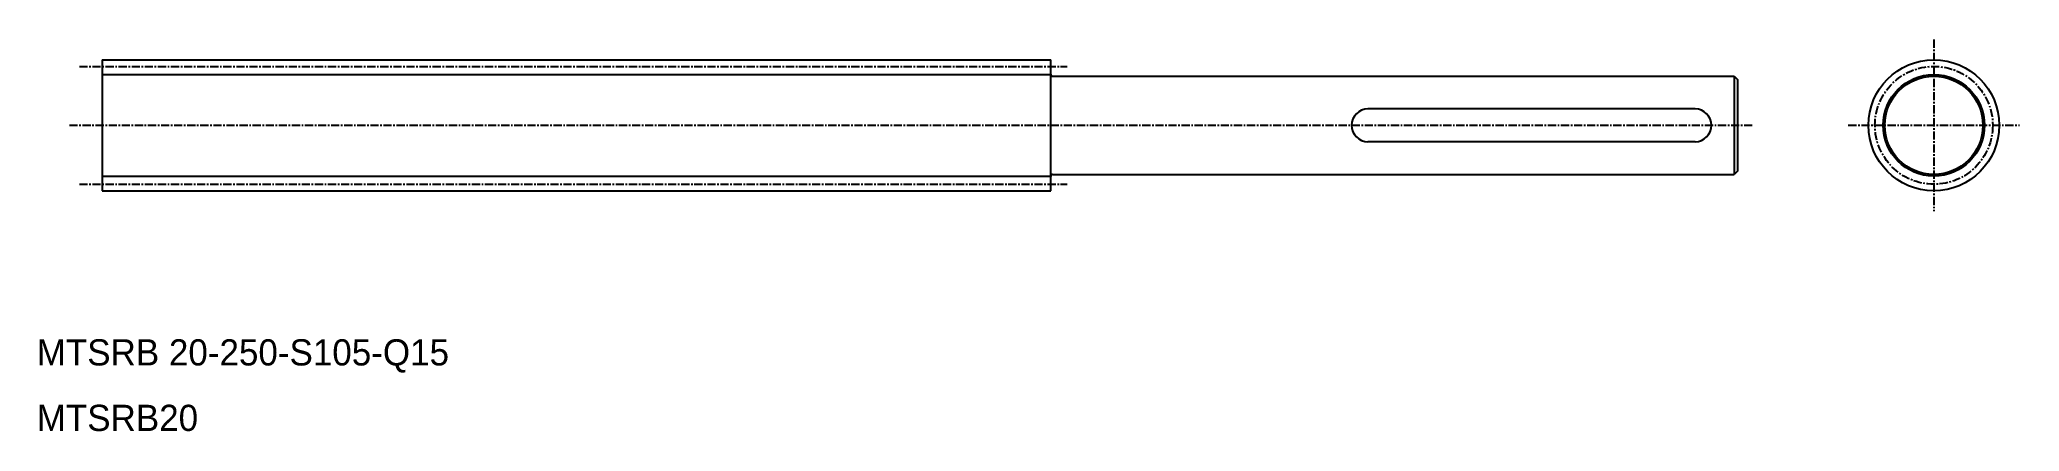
# Model space of a CAD drawing. Extents: x 10 to 313, y 10 to 70.
import ezdxf

# ---------------------------------------------------------------- set-up
doc = ezdxf.new("R2010")
doc.units = 0
doc.linetypes.add('CENTER', pattern=[2, 1.25, -0.25, 0.25, -0.25])
doc.layers.get('0').update_dxf_attribs({"linetype": 'CONTINUOUS'})
doc.layers.add('CENTER', color=1, linetype='CENTER')

msp = doc.modelspace()

# ---------------------------------------------------------------- linework, layer by layer
at = {"color": 7, "linetype": 'CONTINUOUS'}
for p, q in [((20, 66.66), (165, 66.66)), ((20, 66.66), (20, 46.66)), ((165, 46.66), (165, 66.66)), ((165.3, 64.16), (269.5, 64.16)), ((269.5, 64.16), (269.5, 49.16)), ((269.5, 64.16), (270, 63.66)), ((270, 63.66), (270, 49.66)), ((263.5, 59.16), (213.5, 59.16)), ((263.5, 54.16), (213.5, 54.16)), ((165.3, 49.16), (269.5, 49.16)), ((270, 49.66), (269.5, 49.16)), ((20, 46.66), (165, 46.66))]:
    msp.add_line(p, q, dxfattribs=at)
at = {"color": 3, "linetype": 'CONTINUOUS'}
for p, q in [((20, 64.41), (165, 64.41)), ((20, 48.91), (165, 48.91))]:
    msp.add_line(p, q, dxfattribs=at)
at = {"color": 7, "linetype": 'CONTINUOUS'}
for radius in [10, 7.5]:
    msp.add_circle((300, 56.66), radius, dxfattribs=at)
at = {"color": 3, "linetype": 'CONTINUOUS'}
msp.add_circle((300, 56.66), 7.75, dxfattribs=at)
at = {"color": 7, "linetype": 'CONTINUOUS'}
for centre, radius, start, end in [((165.3, 64.46), 0.3, 180, 270), ((213.5, 56.66), 2.5, 90, 270), ((263.5, 56.66), 2.5, 270, 90), ((165.3, 48.86), 0.3, 90, 180)]:
    msp.add_arc(centre, radius, start, end, dxfattribs=at)
at = {"layer": 'CENTER', "color": 1, "linetype": 'CENTER'}
for p, q in [((300, 69.74), (300, 43.58)), ((16.52, 65.66), (167.5, 65.66)), ((15, 56.66), (272.5, 56.66)), ((286.92, 56.66), (313.08, 56.66)), ((16.52, 47.66), (167.5, 47.66))]:
    msp.add_line(p, q, dxfattribs=at)
msp.add_circle((300, 56.66), 9, dxfattribs=at)

# ---------------------------------------------------------------- texts
at = {"color": 7, "linetype": 'CONTINUOUS'}
for s, p in [('MTSRB 20-250-S105-Q15', (10, 20)), ('MTSRB20', (10, 10))]:
    msp.add_text(s, height=4, dxfattribs=at).set_placement(p)

doc.saveas('drawing.dxf')
